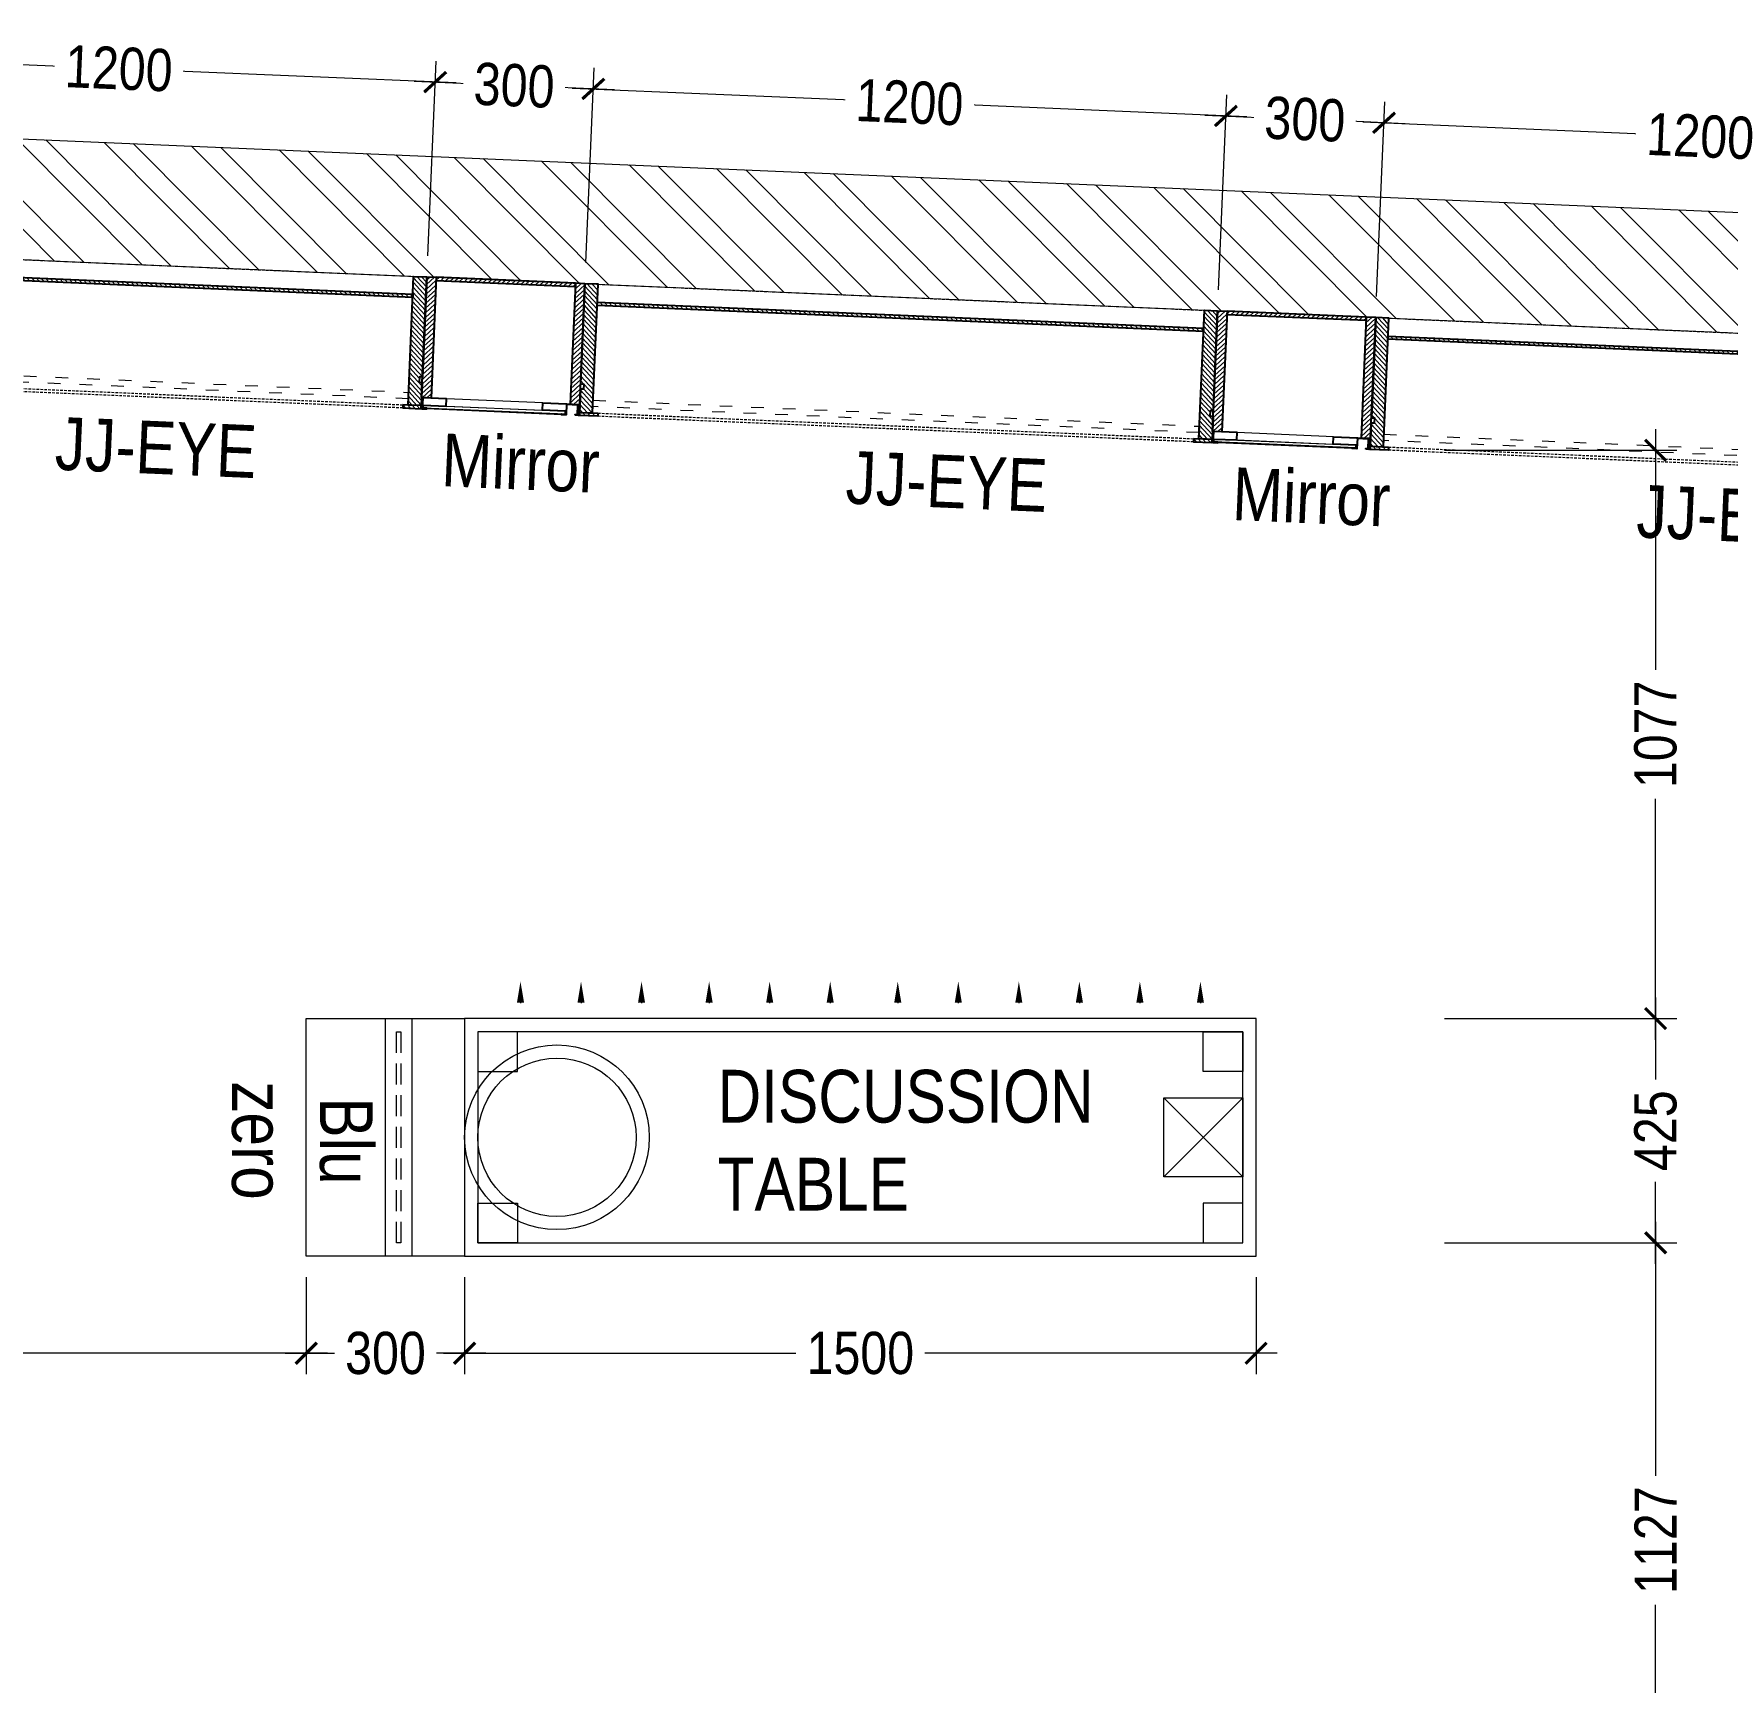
# Model space of a CAD drawing. Extents: x 8885 to 22004, y -1013833 to -999816.
# Drawn here: x 11565 to 14774, y -1010475 to -1007352 of the extents above; entities that cross this region are included whole.
import ezdxf
from ezdxf.lldxf.tags import DXFTag

# ---------------------------------------------------------------- set-up
doc = ezdxf.new("R2010")
doc.units = 0
doc.header["$LTSCALE"] = 40
doc.header["$MEASUREMENT"] = 0
doc.header["$PDMODE"] = 3
for name, pattern in [('a_p6_plan_L18$0$HIDDEN', [0.375, 0.25, -0.125]), ('ACAD_ISO03W100', [30, 12, -18]), ('D10_DASHED', [0.75, 0.5, -0.25]), ('HIDDEN2', [0.1875, 0.125, -0.0625])]:
    doc.linetypes.add(name, pattern=pattern)
for name, color, linetype, lineweight in [('A-WALL-MASY', 1, 'Continuous', 9), ('dimensions', 149, 'Continuous', 5), ('Floor-Unit', 1, 'Continuous', 13), ('LENS_FURNITURE', 13, 'Continuous', 9), ('LENS_TEXT', 31, 'HIDDEN2', 5), ('LN-ELEVATION-1', 81, 'Continuous', 25), ('LN-ELEVATION-2', 103, 'Continuous', 20), ('LN-ELEVATION-3', 125, 'a_p6_plan_L18$0$HIDDEN', 18), ('LN-ELEVATION-4', 145, 'Continuous', 13), ('LN-ELEVATION-5', 167, 'Continuous', 5), ('LN-HATCH', 251, 'Continuous', 0), ('Mirror', 4, 'Continuous', 15), ('wall hatch', 22, 'Continuous', 9)]:
    doc.layers.add(name, color=color, linetype=linetype, lineweight=lineweight)
doc.styles.get("Standard").update_dxf_attribs({"font": 'ARIALN.TTF'})
tags = doc.linetypes.add('DASHED2', pattern=[0.375, 0.25, -0.125]).pattern_tags.tags
tags[6:7] = [DXFTag(74, 4), DXFTag(75, 0), DXFTag(340, '0'), DXFTag(46, 1.0), DXFTag(50, 0.0), DXFTag(44, 0.0), DXFTag(45, 0.0)]
tags[4:5] = [DXFTag(74, 4), DXFTag(75, 0), DXFTag(340, '0'), DXFTag(46, 1.0), DXFTag(50, 0.0), DXFTag(44, 0.0), DXFTag(45, 0.0)]
doc.dimstyles.new('Working', dxfattribs={"dimscale": 0.8, "dimtxt": 100, "dimasz": 50, "dimexe": 50, "dimexo": 50, "dimgap": 0, "dimtad": 0, "dimdec": 0, "dimzin": 0, "dimdsep": 46, "dimtxsty": 'Standard', "dimblk": 'ARCHTICK', "dimcen": 0, "dimdle": 50, "dimclrd": 250, "dimclre": 8, "dimclrt": 7, "dimadec": 0, "dimazin": 0, "dimtfac": 1, "dimtdec": 0, "dimtofl": 0, "dimtmove": 1, "dimatfit": 3, "dimfxl": 3, "dimtolj": 1, "dimlwd": 5, "dimlwe": 0, "dimarcsym": 0})

# ---------------------------------------------------------------- blocks, each defined once
blk = doc.blocks.new('GFCHGFD')
at = {"layer": 'LN-HATCH', "ltscale": 0.5}
h = blk.add_hatch(dxfattribs=at)
h.set_pattern_fill('ANSI31', color=256, scale=2)
h.set_pattern_definition([(45, (4060076.63, 1708724.648), (-4.4901280605, 4.4901280605), [])])
h.paths.add_polyline_path([(-144.2, 105.2), (-126.2, 105.2), (-126.2, -123.8), (-144.2, -123.8)])
h.paths.add_polyline_path([(-126.2, 99.2), (137.8, 99.2), (137.8, 105.2), (-126.2, 105.2)])
h.paths.add_polyline_path([(155.8, 105.2), (137.8, 105.2), (137.8, -123.8), (155.8, -123.8)])
at = {"layer": 'LN-ELEVATION-1'}
for points in [[(-144.2, 105.2), (-126.2, 105.2), (-126.2, -123.8), (-144.2, -123.8)], [(-126.2, 99.2), (137.8, 99.2), (137.8, 105.2), (-126.2, 105.2)], [(155.8, 105.2), (137.8, 105.2), (137.8, -123.8), (155.8, -123.8)], [(-97.2, -137.8), (-97.2, -123.8), (-142.2, -123.8), (-142.2, -144.8), (-133.2, -144.8), (-133.2, -143.3), (-140.7, -143.3), (-140.7, -137.8)], [(85.8, -137.8), (85.8, -123.8), (130.8, -123.8), (130.8, -144.8), (121.8, -144.8), (121.8, -143.3), (129.3, -143.3), (129.3, -137.8)], [(147.8, -144.8), (147.8, -143.3), (152.3, -143.3), (152.3, -125.3), (130.8, -125.3), (130.8, -123.8), (153.8, -123.8), (153.8, -144.8)]]:
    blk.add_lwpolyline(points, close=True, dxfattribs=at)
at = {"layer": 'LN-ELEVATION-2'}
blk.add_lwpolyline([(-97.2, -137.8), (85.8, -137.8), (85.8, -123.8), (-97.2, -123.8)], close=True, dxfattribs=at)
at = {"layer": 'LN-ELEVATION-4', "ltscale": 0.5}
blk.add_line((121.8, -144.8), (-133.2, -144.8), dxfattribs=at)
at = {"layer": 'Mirror', "lineweight": 0}
blk.add_lwpolyline([(-140.7, -137.8), (129.3, -137.8), (129.3, -143.3), (-140.7, -143.3)], close=True, dxfattribs=at)
blk = doc.blocks.new('GFHFD')
at = {"layer": 'LN-HATCH', "ltscale": 0.5}
h = blk.add_hatch(dxfattribs=at)
h.set_pattern_fill('ANSI31', color=256, scale=2)
h.set_pattern_definition([(45, (4097187.331, 1708800.267), (-4.4901280605, 4.4901280605), [])])
h.paths.add_polyline_path([(792.1, 220), (792.1, 30), (786.1, 30), (786.1, 20), (792.1, 20), (792.1, -24), (767.1, -24), (767.1, 220)])
h.paths.add_polyline_path([(-382.9, 180), (767.1, 180), (767.1, 186), (-382.9, 186)])
h.paths.add_polyline_path([(757.1, -24), (757.1, -30), (792.1, -30), (792.1, -24)])
h.paths.add_polyline_path([(-407.9, 220), (-407.9, 30), (-401.9, 30), (-401.9, 20), (-407.9, 20), (-407.9, -24), (-382.9, -24), (-382.9, 220)])
h.paths.add_polyline_path([(-372.9, -24), (-372.9, -30), (-407.9, -30), (-407.9, -24)])
at = {"layer": 'LN-ELEVATION-1', "ltscale": 0.5}
for points in [[(-407.9, 220), (-407.9, 30), (-401.9, 30), (-401.9, 20), (-407.9, 20), (-407.9, -24), (-382.9, -24), (-382.9, 220)], [(792.1, 220), (792.1, 30), (786.1, 30), (786.1, 20), (792.1, 20), (792.1, -24), (767.1, -24), (767.1, 220)], [(-382.9, 180), (767.1, 180), (767.1, 186), (-382.9, 186)], [(-372.9, -24), (-372.9, -30), (-407.9, -30), (-407.9, -24)], [(757.1, -24), (757.1, -30), (792.1, -30), (792.1, -24)]]:
    blk.add_lwpolyline(points, close=True, dxfattribs=at)
at = {"layer": 'LN-ELEVATION-3', "ltscale": 0.5}
for p, q in [((767.1, 220), (-382.9, 220)), ((757.1, -24), (-372.9, -24)), ((-372.9, -30), (757.1, -30))]:
    blk.add_line(p, q, dxfattribs=at)
at = {"layer": 'LN-ELEVATION-4', "linetype": 'ACAD_ISO03W100', "ltscale": 0.05}
blk.add_lwpolyline([(767.1, 0), (-382.9, 0), (-382.9, -12), (767.1, -12)], close=True, dxfattribs=at)
blk = doc.blocks.new('awfefwrea')
at = {"layer": 'wall hatch'}
h = blk.add_hatch(dxfattribs=at)
h.set_pattern_fill('ANSI32', color=256, scale=300, angle=269.87)
h.set_pattern_definition([(314.87, (-22742204.96, 1628129.26), (79.7298001, 79.36881616), []), (314.87, (-22742205.08, 1628076.23), (79.7298001, 79.36881616), [])])
h.paths.add_polyline_path([(-2146.3, -1389.1), (-2146.3, -1331.7), (-2306.6, -1331.7), (-2306.6, -1389.1)], flags=17)
h.paths.add_polyline_path([(-1866.9, -1389.1), (-1866.9, -1331.7), (-2146.3, -1331.7), (-2146.3, -1389.1)], flags=17)
h.paths.add_polyline_path([(-12.7, -4499.3), (-12.7, -5591.5), (-11722.3, -5591.5), (-11722.3, -5820.1), (-2146.3, -5820.1), (215.9, -5820.1), (215.9, -4493.8), (0, 0), (-2197.2, -82.5), (-2197.2, 14.9), (-5775.8, -54.7), (-11722.3, 200), (-11722.3, -28.8), (-5778.5, -283.4), (-2425.8, -218.2), (-2425.8, -319.8), (-217.5, -236.9), (-169.4, -1236.7), (-2306.6, -1236.7), (-2306.6, -1331.7), (-1866.9, -1331.7), (-1866.9, -1389.1), (-162.1, -1389.1)])
at = {"layer": 'A-WALL-MASY'}
for p, q in [((-11722.3, 200), (-5768.7, -55)), ((-11722.3, -28.8), (-5778.5, -283.4))]:
    blk.add_line(p, q, dxfattribs=at)
blk = doc.blocks.new('blu zero rack details')
at = {"layer": 'LENS_FURNITURE', "color": 1, "ltscale": 0.5}
for points in [[(86206.7, 120883.4), (86206.7, 120433.4), (85906.7, 120433.4), (85906.7, 120883.4)], [(86106.7, 120883.4), (86106.7, 120433.4), (86056.7, 120433.4), (86056.7, 120883.4)]]:
    blk.add_lwpolyline(points, close=True, dxfattribs=at)
at = {"layer": 'LENS_FURNITURE', "color": 1, "linetype": 'D10_DASHED', "ltscale": 2}
blk.add_lwpolyline([(86085.7, 120858.4), (86085.7, 120458.4), (86077.7, 120458.4), (86077.7, 120858.4)], close=True, dxfattribs=at)
blk = doc.blocks.new('d.table-1500')
at = {"layer": 'LN-ELEVATION-1', "linetype": 'ByBlock', "lineweight": -2}
for p, q in [((-1394.5, -480.3), (-1394.5, -479)), ((-1279.8, -480.3), (-1279.8, -479)), ((-1165.1, -480.3), (-1165.1, -479)), ((-1050.4, -480.3), (-1050.4, -479)), ((-935.6, -480.3), (-935.6, -479)), ((-820.9, -480.3), (-820.9, -479)), ((-692.9, -480.3), (-692.9, -479)), ((-578.1, -480.3), (-578.1, -479)), ((-463.4, -480.3), (-463.4, -479)), ((-335.3, -480.3), (-335.3, -479)), ((-220.6, -480.3), (-220.6, -479)), ((-105.9, -480.3), (-105.9, -479))]:
    blk.add_line(p, q, dxfattribs=at)
for points in [[(0, 0), (-1500, 0), (-1500, -450), (0, -450)], [(-25, -25), (-1475, -25), (-1475, -425), (-25, -425)]]:
    blk.add_lwpolyline(points, close=True, dxfattribs=at)
for radius in [175, 150]:
    blk.add_circle((-175, -225), radius, dxfattribs=at)
for points in [[(-1387.9, -480.3), (-1401.2, -480.3), (-1394.5, -520.3)], [(-1273.1, -480.3), (-1286.5, -480.3), (-1279.8, -520.3)], [(-1158.4, -480.3), (-1171.8, -480.3), (-1165.1, -520.3)], [(-1043.7, -480.3), (-1057, -480.3), (-1050.4, -520.3)], [(-929, -480.3), (-942.3, -480.3), (-935.6, -520.3)], [(-814.2, -480.3), (-827.6, -480.3), (-820.9, -520.3)], [(-686.2, -480.3), (-699.5, -480.3), (-692.9, -520.3)], [(-571.5, -480.3), (-584.8, -480.3), (-578.1, -520.3)], [(-456.7, -480.3), (-470.1, -480.3), (-463.4, -520.3)], [(-328.7, -480.3), (-342, -480.3), (-335.3, -520.3)], [(-214, -480.3), (-227.3, -480.3), (-220.6, -520.3)], [(-99.2, -480.3), (-112.6, -480.3), (-105.9, -520.3)]]:
    blk.add_solid(points, dxfattribs=at)
at = {"layer": 'LN-ELEVATION-5', "linetype": 'ByBlock', "lineweight": -2}
for p, q in [((-1325, -300), (-1475, -150)), ((-1475, -300), (-1325, -150))]:
    blk.add_line(p, q, dxfattribs=at)
for points in [[(-1400, -25), (-1475, -25), (-1475, -100), (-1400, -100)], [(-100, -25), (-25, -25), (-25, -100), (-100, -100)], [(-1325, -300), (-1475, -300), (-1475, -150), (-1325, -150)], [(-1400, -425), (-1475, -425), (-1475, -350), (-1400, -350)], [(-100, -425), (-25, -425), (-25, -350), (-100, -350)]]:
    blk.add_lwpolyline(points, close=True, dxfattribs=at)
blk = doc.blocks.new('_ArchTick')
at = {"const_width": 0.15}
blk.add_lwpolyline([(-0.5, -0.5), (0.5, 0.5)], dxfattribs=at)
blk = doc.blocks.new('*D37')
at = {"layer": 'Defpoints', "color": 0, "ltscale": 50, "transparency": 16777216}
for p in [(12325.5, -1007443), (11110.5, -1007766.8), (12309.6, -1007812.2)]:
    blk.add_point(p, dxfattribs=at)
at = {"layer": 'dimensions', "color": 8, "linetype": 'DASHED2', "lineweight": 0, "ltscale": 50, "transparency": 16777216}
for p, q in [((11112.2, -1007726.9), (11128.3, -1007351.7)), ((12311.3, -1007772.2), (12327.2, -1007403.1))]:
    blk.add_line(p, q, dxfattribs=at)
at = {"layer": 'dimensions', "color": 250, "linetype": 'DASHED2', "lineweight": 5, "ltscale": 50, "transparency": 16777216}
for p, q in [((11086.6, -1007390), (11631.3, -1007413.3)), ((12365.4, -1007444.7), (11820.7, -1007421.4))]:
    blk.add_line(p, q, dxfattribs=at)
at = {"layer": 'dimensions', "color": 250, "lineweight": 5, "ltscale": 50, "transparency": 16777216, "xscale": 40, "yscale": 40, "zscale": 40}
for p, rotation in [((11126.6, -1007391.7), 177.5471581616441), ((12325.5, -1007443), 357.5471581616441)]:
    blk.add_blockref('_ArchTick', p, dxfattribs=dict(at, rotation=rotation))
at = {"layer": 'dimensions', "color": 7, "ltscale": 50, "transparency": 16777216, "insert": (11726, -1007417.3), "char_height": 80, "attachment_point": 5, "rotation": 357.5472, "bg_fill": 3, "box_fill_scale": 1.25, "bg_fill_color": 9, "bg_fill_true_color": 13158600, "bg_fill_transparency": 0}
blk.add_mtext('\\A1;1200', dxfattribs=at)
blk = doc.blocks.new('*D38')
at = {"layer": 'Defpoints', "color": 0, "ltscale": 50, "transparency": 16777216}
for p in [(12625.2, -1007455.9), (12309.6, -1007812.2), (12609.4, -1007825)]:
    blk.add_point(p, dxfattribs=at)
at = {"layer": 'dimensions', "color": 8, "linetype": 'DASHED2', "lineweight": 0, "ltscale": 50, "transparency": 16777216}
for p, q in [((12311.3, -1007772.2), (12327.2, -1007403.1)), ((12611.1, -1007785), (12626.9, -1007415.9))]:
    blk.add_line(p, q, dxfattribs=at)
at = {"layer": 'dimensions', "color": 250, "linetype": 'DASHED2', "lineweight": 5, "ltscale": 50, "transparency": 16777216}
for p, q in [((12285.5, -1007441.3), (12403, -1007446.3)), ((12665.1, -1007457.6), (12547.6, -1007452.5))]:
    blk.add_line(p, q, dxfattribs=at)
at = {"layer": 'dimensions', "color": 250, "lineweight": 5, "ltscale": 50, "transparency": 16777216, "xscale": 40, "yscale": 40, "zscale": 40}
for p, rotation in [((12325.5, -1007443), 177.5471581616441), ((12625.2, -1007455.9), 357.5471581616441)]:
    blk.add_blockref('_ArchTick', p, dxfattribs=dict(at, rotation=rotation))
at = {"layer": 'dimensions', "color": 7, "ltscale": 50, "transparency": 16777216, "insert": (12475.3, -1007449.4), "char_height": 80, "attachment_point": 5, "rotation": 357.5472, "bg_fill": 3, "box_fill_scale": 1.25, "bg_fill_color": 9, "bg_fill_true_color": 13158600, "bg_fill_transparency": 0}
blk.add_mtext('\\A1;300', dxfattribs=at)
blk = doc.blocks.new('*D39')
at = {"layer": 'Defpoints', "color": 0, "ltscale": 50, "transparency": 16777216}
for p in [(13824.1, -1007507.2), (12609.4, -1007825), (13808.3, -1007876.4)]:
    blk.add_point(p, dxfattribs=at)
at = {"layer": 'dimensions', "color": 8, "linetype": 'DASHED2', "lineweight": 0, "ltscale": 50, "transparency": 16777216}
for p, q in [((12611.1, -1007785), (12626.9, -1007415.9)), ((13810, -1007836.4), (13825.8, -1007467.3))]:
    blk.add_line(p, q, dxfattribs=at)
at = {"layer": 'dimensions', "color": 250, "linetype": 'DASHED2', "lineweight": 5, "ltscale": 50, "transparency": 16777216}
for p, q in [((12585.2, -1007454.2), (13130, -1007477.5)), ((13864, -1007508.9), (13319.3, -1007485.6))]:
    blk.add_line(p, q, dxfattribs=at)
at = {"layer": 'dimensions', "color": 250, "lineweight": 5, "ltscale": 50, "transparency": 16777216, "xscale": 40, "yscale": 40, "zscale": 40}
for p, rotation in [((12625.2, -1007455.9), 177.5471581616441), ((13824.1, -1007507.2), 357.5471581616441)]:
    blk.add_blockref('_ArchTick', p, dxfattribs=dict(at, rotation=rotation))
at = {"layer": 'dimensions', "color": 7, "ltscale": 50, "transparency": 16777216, "insert": (13224.6, -1007481.5), "char_height": 80, "attachment_point": 5, "rotation": 357.5472, "bg_fill": 3, "box_fill_scale": 1.25, "bg_fill_color": 9, "bg_fill_true_color": 13158600, "bg_fill_transparency": 0}
blk.add_mtext('\\A1;1200', dxfattribs=at)
blk = doc.blocks.new('*D40')
at = {"layer": 'Defpoints', "color": 0, "ltscale": 50, "transparency": 16777216}
for p in [(14123.8, -1007520.1), (13808.3, -1007876.4), (14108, -1007889.2)]:
    blk.add_point(p, dxfattribs=at)
at = {"layer": 'dimensions', "color": 8, "linetype": 'DASHED2', "lineweight": 0, "ltscale": 50, "transparency": 16777216}
for p, q in [((13810, -1007836.4), (13825.8, -1007467.3)), ((14109.7, -1007849.2), (14125.5, -1007480.1))]:
    blk.add_line(p, q, dxfattribs=at)
at = {"layer": 'dimensions', "color": 250, "linetype": 'DASHED2', "lineweight": 5, "ltscale": 50, "transparency": 16777216}
for p, q in [((13784.1, -1007505.5), (13901.6, -1007510.5)), ((14163.8, -1007521.8), (14046.2, -1007516.7))]:
    blk.add_line(p, q, dxfattribs=at)
at = {"layer": 'dimensions', "color": 250, "lineweight": 5, "ltscale": 50, "transparency": 16777216, "xscale": 40, "yscale": 40, "zscale": 40}
for p, rotation in [((13824.1, -1007507.2), 177.5471581616441), ((14123.8, -1007520.1), 357.5471581616441)]:
    blk.add_blockref('_ArchTick', p, dxfattribs=dict(at, rotation=rotation))
at = {"layer": 'dimensions', "color": 7, "ltscale": 50, "transparency": 16777216, "insert": (13973.9, -1007513.6), "char_height": 80, "attachment_point": 5, "rotation": 357.5472, "bg_fill": 3, "box_fill_scale": 1.25, "bg_fill_color": 9, "bg_fill_true_color": 13158600, "bg_fill_transparency": 0}
blk.add_mtext('\\A1;300', dxfattribs=at)
blk = doc.blocks.new('*D41')
at = {"layer": 'Defpoints', "color": 0, "ltscale": 50, "transparency": 16777216}
for p in [(15322.7, -1007571.4), (14108, -1007889.2), (15306.9, -1007940.5)]:
    blk.add_point(p, dxfattribs=at)
at = {"layer": 'dimensions', "color": 8, "linetype": 'DASHED2', "lineweight": 0, "ltscale": 50, "transparency": 16777216}
for p, q in [((14109.7, -1007849.2), (14125.5, -1007480.1)), ((15308.6, -1007900.6), (15324.4, -1007531.5))]:
    blk.add_line(p, q, dxfattribs=at)
at = {"layer": 'dimensions', "color": 250, "linetype": 'DASHED2', "lineweight": 5, "ltscale": 50, "transparency": 16777216}
for p, q in [((14083.8, -1007518.3), (14628.6, -1007541.7)), ((15362.7, -1007573.1), (14817.9, -1007549.8))]:
    blk.add_line(p, q, dxfattribs=at)
at = {"layer": 'dimensions', "color": 250, "lineweight": 5, "ltscale": 50, "transparency": 16777216, "xscale": 40, "yscale": 40, "zscale": 40}
for p, rotation in [((14123.8, -1007520.1), 177.5471581616441), ((15322.7, -1007571.4), 357.5471581616441)]:
    blk.add_blockref('_ArchTick', p, dxfattribs=dict(at, rotation=rotation))
at = {"layer": 'dimensions', "color": 7, "ltscale": 50, "transparency": 16777216, "insert": (14723.3, -1007545.7), "char_height": 80, "attachment_point": 5, "rotation": 357.5472, "bg_fill": 3, "box_fill_scale": 1.25, "bg_fill_color": 9, "bg_fill_true_color": 13158600, "bg_fill_transparency": 0}
blk.add_mtext('\\A1;1200', dxfattribs=at)
blk = doc.blocks.new('*D76')
at = {"layer": 'Defpoints', "color": 0, "ltscale": 50, "transparency": 16777216}
for p in [(13856.3, -1009642.4), (14638.5, -1009642.4), (14148.8, -1010769.2)]:
    blk.add_point(p, dxfattribs=at)
at = {"layer": 'dimensions', "color": 250, "linetype": 'DASHED2', "lineweight": 5, "ltscale": 50, "transparency": 16777216}
for p, q in [((14638.5, -1009602.4), (14638.5, -1010111)), ((14638.5, -1010809.2), (14638.5, -1010300.7))]:
    blk.add_line(p, q, dxfattribs=at)
at = {"layer": 'dimensions', "color": 8, "linetype": 'DASHED2', "lineweight": 0, "ltscale": 50, "transparency": 16777216}
for p, q in [((14238.5, -1009642.4), (14678.5, -1009642.4)), ((14238.5, -1010769.2), (14678.5, -1010769.2))]:
    blk.add_line(p, q, dxfattribs=at)
at = {"layer": 'dimensions', "color": 250, "lineweight": 5, "ltscale": 50, "transparency": 16777216, "xscale": 40, "yscale": 40, "zscale": 40}
for p, rotation in [((14638.5, -1009642.4), 90), ((14638.5, -1010769.2), 270)]:
    blk.add_blockref('_ArchTick', p, dxfattribs=dict(at, rotation=rotation))
at = {"layer": 'dimensions', "color": 7, "ltscale": 50, "transparency": 16777216, "insert": (14638.5, -1010205.8), "char_height": 80, "attachment_point": 5, "rotation": 90, "bg_fill": 3, "box_fill_scale": 1.25, "bg_fill_color": 9, "bg_fill_true_color": 13158600, "bg_fill_transparency": 0}
blk.add_mtext('\\A1;1127', dxfattribs=at)
blk = doc.blocks.new('*D77')
at = {"layer": 'Defpoints', "color": 0, "ltscale": 50, "transparency": 16777216}
for p in [(13881.3, -1009217.4), (14638.5, -1009217.4), (13856.3, -1009642.4)]:
    blk.add_point(p, dxfattribs=at)
at = {"layer": 'dimensions', "color": 250, "linetype": 'DASHED2', "lineweight": 5, "ltscale": 50, "transparency": 16777216}
for p, q in [((14638.5, -1009177.4), (14638.5, -1009355.9)), ((14638.5, -1009682.4), (14638.5, -1009503.9))]:
    blk.add_line(p, q, dxfattribs=at)
at = {"layer": 'dimensions', "color": 8, "linetype": 'DASHED2', "lineweight": 0, "ltscale": 50, "transparency": 16777216}
for p, q in [((14238.5, -1009217.4), (14678.5, -1009217.4)), ((14238.5, -1009642.4), (14678.5, -1009642.4))]:
    blk.add_line(p, q, dxfattribs=at)
at = {"layer": 'dimensions', "color": 250, "lineweight": 5, "ltscale": 50, "transparency": 16777216, "xscale": 40, "yscale": 40, "zscale": 40}
for p, rotation in [((14638.5, -1009217.4), 90), ((14638.5, -1009642.4), 270)]:
    blk.add_blockref('_ArchTick', p, dxfattribs=dict(at, rotation=rotation))
at = {"layer": 'dimensions', "color": 7, "ltscale": 50, "transparency": 16777216, "insert": (14638.5, -1009429.9), "char_height": 80, "attachment_point": 5, "rotation": 90, "bg_fill": 3, "box_fill_scale": 1.25, "bg_fill_color": 9, "bg_fill_true_color": 13158600, "bg_fill_transparency": 0}
blk.add_mtext('\\A1;425', dxfattribs=at)
blk = doc.blocks.new('*D78')
at = {"layer": 'Defpoints', "color": 0, "ltscale": 50, "transparency": 16777216}
for p in [(14132.3, -1008140.5), (14638.5, -1008140.5), (13881.3, -1009217.4)]:
    blk.add_point(p, dxfattribs=at)
at = {"layer": 'dimensions', "color": 250, "linetype": 'DASHED2', "lineweight": 5, "ltscale": 50, "transparency": 16777216}
for p, q in [((14638.5, -1008100.5), (14638.5, -1008584.1)), ((14638.5, -1009257.4), (14638.5, -1008773.8))]:
    blk.add_line(p, q, dxfattribs=at)
at = {"layer": 'dimensions', "color": 8, "linetype": 'DASHED2', "lineweight": 0, "ltscale": 50, "transparency": 16777216}
for p, q in [((14238.5, -1008140.5), (14678.5, -1008140.5)), ((14238.5, -1009217.4), (14678.5, -1009217.4))]:
    blk.add_line(p, q, dxfattribs=at)
at = {"layer": 'dimensions', "color": 250, "lineweight": 5, "ltscale": 50, "transparency": 16777216, "xscale": 40, "yscale": 40, "zscale": 40}
for p, rotation in [((14638.5, -1008140.5), 90), ((14638.5, -1009217.4), 270)]:
    blk.add_blockref('_ArchTick', p, dxfattribs=dict(at, rotation=rotation))
at = {"layer": 'dimensions', "color": 7, "ltscale": 50, "transparency": 16777216, "insert": (14638.5, -1008678.9), "char_height": 80, "attachment_point": 5, "rotation": 90, "bg_fill": 3, "box_fill_scale": 1.25, "bg_fill_color": 9, "bg_fill_true_color": 13158600, "bg_fill_transparency": 0}
blk.add_mtext('\\A1;1077', dxfattribs=at)
blk = doc.blocks.new('*D90')
at = {"layer": 'Defpoints', "color": 0, "ltscale": 50, "transparency": 16777216}
for p in [(12381.3, -1009667.4), (13881.3, -1009667.4), (12381.3, -1009851.5)]:
    blk.add_point(p, dxfattribs=at)
at = {"layer": 'dimensions', "color": 8, "linetype": 'DASHED2', "lineweight": 0, "ltscale": 50, "transparency": 16777216}
for p, q in [((12381.3, -1009707.4), (12381.3, -1009891.5)), ((13881.3, -1009707.4), (13881.3, -1009891.5))]:
    blk.add_line(p, q, dxfattribs=at)
at = {"layer": 'dimensions', "color": 250, "linetype": 'DASHED2', "lineweight": 5, "ltscale": 50, "transparency": 16777216}
for p, q in [((12341.3, -1009851.5), (13036.5, -1009851.5)), ((13921.3, -1009851.5), (13226, -1009851.5))]:
    blk.add_line(p, q, dxfattribs=at)
at = {"layer": 'dimensions', "color": 250, "lineweight": 5, "ltscale": 50, "transparency": 16777216, "xscale": 40, "yscale": 40, "zscale": 40, "rotation": 180}
blk.add_blockref('_ArchTick', (12381.3, -1009851.5), dxfattribs=at)
at = {"layer": 'dimensions', "color": 250, "lineweight": 5, "ltscale": 50, "transparency": 16777216, "xscale": 40, "yscale": 40, "zscale": 40}
blk.add_blockref('_ArchTick', (13881.3, -1009851.5), dxfattribs=at)
at = {"layer": 'dimensions', "color": 7, "ltscale": 50, "transparency": 16777216, "insert": (13131.3, -1009851.5), "char_height": 80, "attachment_point": 5, "bg_fill": 3, "box_fill_scale": 1.25, "bg_fill_color": 9, "bg_fill_true_color": 13158600, "bg_fill_transparency": 0}
blk.add_mtext('\\A1;1500', dxfattribs=at)
blk = doc.blocks.new('*D91')
at = {"layer": 'Defpoints', "color": 0, "ltscale": 50, "transparency": 16777216}
for p in [(12081.3, -1009667.4), (12381.3, -1009667.4), (12081.3, -1009851.5)]:
    blk.add_point(p, dxfattribs=at)
at = {"layer": 'dimensions', "color": 8, "linetype": 'DASHED2', "lineweight": 0, "ltscale": 50, "transparency": 16777216}
for p, q in [((12081.3, -1009707.4), (12081.3, -1009891.5)), ((12381.3, -1009707.4), (12381.3, -1009891.5))]:
    blk.add_line(p, q, dxfattribs=at)
at = {"layer": 'dimensions', "color": 250, "linetype": 'DASHED2', "lineweight": 5, "ltscale": 50, "transparency": 16777216}
for p, q in [((12041.3, -1009851.5), (12158.9, -1009851.5)), ((12421.3, -1009851.5), (12303.6, -1009851.5))]:
    blk.add_line(p, q, dxfattribs=at)
at = {"layer": 'dimensions', "color": 250, "lineweight": 5, "ltscale": 50, "transparency": 16777216, "xscale": 40, "yscale": 40, "zscale": 40, "rotation": 180}
blk.add_blockref('_ArchTick', (12081.3, -1009851.5), dxfattribs=at)
at = {"layer": 'dimensions', "color": 250, "lineweight": 5, "ltscale": 50, "transparency": 16777216, "xscale": 40, "yscale": 40, "zscale": 40}
blk.add_blockref('_ArchTick', (12381.3, -1009851.5), dxfattribs=at)
at = {"layer": 'dimensions', "color": 7, "ltscale": 50, "transparency": 16777216, "insert": (12231.3, -1009851.5), "char_height": 80, "attachment_point": 5, "bg_fill": 3, "box_fill_scale": 1.25, "bg_fill_color": 9, "bg_fill_true_color": 13158600, "bg_fill_transparency": 0}
blk.add_mtext('\\A1;300', dxfattribs=at)
blk = doc.blocks.new('*D92')
at = {"layer": 'Defpoints', "color": 0, "ltscale": 50, "transparency": 16777216}
for p in [(12081.3, -1009667.4), (10180.8, -1009730), (10180.8, -1009851.5)]:
    blk.add_point(p, dxfattribs=at)
at = {"layer": 'dimensions', "color": 8, "linetype": 'DASHED2', "lineweight": 0, "ltscale": 50, "transparency": 16777216}
for p, q in [((12081.3, -1009707.4), (12081.3, -1009891.5)), ((10180.8, -1009770), (10180.8, -1009891.5))]:
    blk.add_line(p, q, dxfattribs=at)
at = {"layer": 'dimensions', "color": 250, "linetype": 'DASHED2', "lineweight": 5, "ltscale": 50, "transparency": 16777216}
for p, q in [((10140.8, -1009851.5), (11036.3, -1009851.5)), ((12121.3, -1009851.5), (11225.8, -1009851.5))]:
    blk.add_line(p, q, dxfattribs=at)
at = {"layer": 'dimensions', "color": 250, "lineweight": 5, "ltscale": 50, "transparency": 16777216, "xscale": 40, "yscale": 40, "zscale": 40, "rotation": 180}
blk.add_blockref('_ArchTick', (10180.8, -1009851.5), dxfattribs=at)
at = {"layer": 'dimensions', "color": 250, "lineweight": 5, "ltscale": 50, "transparency": 16777216, "xscale": 40, "yscale": 40, "zscale": 40}
blk.add_blockref('_ArchTick', (12081.3, -1009851.5), dxfattribs=at)
at = {"layer": 'dimensions', "color": 7, "ltscale": 50, "transparency": 16777216, "insert": (11131, -1009851.5), "char_height": 80, "attachment_point": 5, "bg_fill": 3, "box_fill_scale": 1.25, "bg_fill_color": 9, "bg_fill_true_color": 13158600, "bg_fill_transparency": 0}
blk.add_mtext('\\A1;1900', dxfattribs=at)

msp = doc.modelspace()

# ---------------------------------------------------------------- block references
msp.add_blockref('awfefwrea', (21522.1, -1007675.9))
at = {"layer": 'Floor-Unit', "xscale": -1, "rotation": 357.5477729741831}
for p in [(11892.7, -1008014.5), (13391.3, -1008078.7), (14889.9, -1008142.9)]:
    msp.add_blockref('GFHFD', p, dxfattribs=at)
at = {"layer": 'Floor-Unit'}
for name, p, rotation in [('GFCHGFD', (12449.2, -1007923.4), 357.5477729741831), ('GFCHGFD', (13947.8, -1007987.6), 357.5477729741831), ('d.table-1500', (12381.3, -1009667.4), 180)]:
    msp.add_blockref(name, p, dxfattribs=dict(at, rotation=rotation))
msp.add_blockref('blu zero rack details', (-73825.4, -1130100.8), dxfattribs=at)

# ---------------------------------------------------------------- texts
at = {"layer": 'LENS_TEXT', "linetype": 'Continuous', "ltscale": 3, "char_height": 100, "width": 244.677, "attachment_point": 5, "rotation": 357.5478}
for s, insert in [('\\pxql;JJ-EYE', (11727.9, -1008133.1)), ('\\pxql;Mirror', (12460.3, -1008164.5)), ('\\pxql;JJ-EYE', (13226.5, -1008197.3)), ('\\pxql;Mirror', (13959, -1008228.6)), ('\\pxql;JJ-EYE', (14725.2, -1008261.5))]:
    msp.add_mtext(s, dxfattribs=dict(at, insert=insert))
at = {"layer": 'LENS_TEXT', "linetype": 'Continuous', "ltscale": 3, "insert": (13136.4, -1009447.9), "char_height": 100, "width": 551.363, "attachment_point": 5}
msp.add_mtext('\\pxql;DISCUSSION TABLE', dxfattribs=at)
at = {"layer": 'LENS_TEXT', "insert": (12207.2, -1009270.7), "char_height": 100, "width": 357.25, "attachment_point": 1, "rotation": 270}
msp.add_mtext('\\pxqc,t8;Blu zero', dxfattribs=at)

# ---------------------------------------------------------------- next in the draw order: dimensions: what is measured, and where the dimension line sits
at = {"layer": 'dimensions', "ltscale": 50}
for base, p1, p2, angle, picture, middle in [((12325.5, -1007443), (11110.5, -1007766.8), (12309.6, -1007812.2), 177.5472, '*D37', (11726, -1007417.3)), ((14638.5, -1009642.4), (14148.8, -1010769.2), (13856.3, -1009642.4), 90, '*D76', (14638.5, -1010205.8))]:
    dim = msp.add_linear_dim(base=base, p1=p1, p2=p2, angle=angle, dimstyle='Working', override={"dimfxl": 500, "dimfxlon": 1, "dimtfill": 1, "dimarcsym": 1}, dxfattribs=at)
    dim.commit()
    dim.dimension.update_dxf_attribs({"geometry": picture, "text_midpoint": middle})

# ---------------------------------------------------------------- next in the draw order: dimensions: what is measured, and where the dimension line sits
for base, p1, p2, angle, picture, middle in [((12625.2, -1007455.9), (12309.6, -1007812.2), (12609.4, -1007825), 177.5472, '*D38', (12475.3, -1007449.4)), ((14638.5, -1009217.4), (13856.3, -1009642.4), (13881.3, -1009217.4), 90, '*D77', (14638.5, -1009429.9))]:
    dim = msp.add_linear_dim(base=base, p1=p1, p2=p2, angle=angle, dimstyle='Working', override={"dimfxl": 500, "dimfxlon": 1, "dimtfill": 1, "dimarcsym": 1}, dxfattribs=at)
    dim.commit()
    dim.dimension.update_dxf_attribs({"geometry": picture, "text_midpoint": middle})

# ---------------------------------------------------------------- next in the draw order: dimensions: what is measured, and where the dimension line sits
for base, p1, p2, angle, picture, middle in [((13824.1, -1007507.2), (12609.4, -1007825), (13808.3, -1007876.4), 177.5472, '*D39', (13224.6, -1007481.5)), ((14638.5, -1008140.5), (13881.3, -1009217.4), (14132.3, -1008140.5), 90, '*D78', (14638.5, -1008678.9))]:
    dim = msp.add_linear_dim(base=base, p1=p1, p2=p2, angle=angle, dimstyle='Working', override={"dimfxl": 500, "dimfxlon": 1, "dimtfill": 1, "dimarcsym": 1}, dxfattribs=at)
    dim.commit()
    dim.dimension.update_dxf_attribs({"geometry": picture, "text_midpoint": middle})
dim = msp.add_linear_dim(base=(12381.3, -1009851.5), p1=(13881.3, -1009667.4), p2=(12381.3, -1009667.4), dimstyle='Working', override={"dimfxl": 500, "dimfxlon": 1, "dimtfill": 1, "dimarcsym": 1}, dxfattribs=at)
dim.commit()
dim.dimension.update_dxf_attribs({"geometry": '*D90', "text_midpoint": (13131.3, -1009851.5)})

# ---------------------------------------------------------------- next in the draw order: dimensions: what is measured, and where the dimension line sits
dim = msp.add_linear_dim(base=(14123.8, -1007520.1), p1=(13808.3, -1007876.4), p2=(14108, -1007889.2), angle=177.5472, dimstyle='Working', override={"dimfxl": 500, "dimfxlon": 1, "dimtfill": 1, "dimarcsym": 1}, dxfattribs=at)
dim.commit()
dim.dimension.update_dxf_attribs({"geometry": '*D40', "text_midpoint": (13973.9, -1007513.6)})
dim = msp.add_linear_dim(base=(12081.3, -1009851.5), p1=(12381.3, -1009667.4), p2=(12081.3, -1009667.4), dimstyle='Working', override={"dimfxl": 500, "dimfxlon": 1, "dimtfill": 1, "dimarcsym": 1}, dxfattribs=at)
dim.commit()
dim.dimension.update_dxf_attribs({"geometry": '*D91', "text_midpoint": (12231.3, -1009851.5)})

# ---------------------------------------------------------------- next in the draw order: dimensions: what is measured, and where the dimension line sits
dim = msp.add_linear_dim(base=(15322.7, -1007571.4), p1=(14108, -1007889.2), p2=(15306.9, -1007940.5), angle=177.5472, dimstyle='Working', override={"dimfxl": 500, "dimfxlon": 1, "dimtfill": 1, "dimarcsym": 1}, dxfattribs=at)
dim.commit()
dim.dimension.update_dxf_attribs({"geometry": '*D41', "text_midpoint": (14723.3, -1007545.7)})
dim = msp.add_linear_dim(base=(10180.7915, -1009851.5), p1=(12081.2558, -1009667.4082), p2=(10180.7915, -1009730), dimstyle='Working', override={"dimfxl": 500, "dimfxlon": 1, "dimtfill": 1, "dimarcsym": 1}, dxfattribs=at)
dim.commit()
dim.dimension.update_dxf_attribs({"geometry": '*D92', "text_midpoint": (11131.0236, -1009851.5)})

doc.saveas('drawing.dxf')
